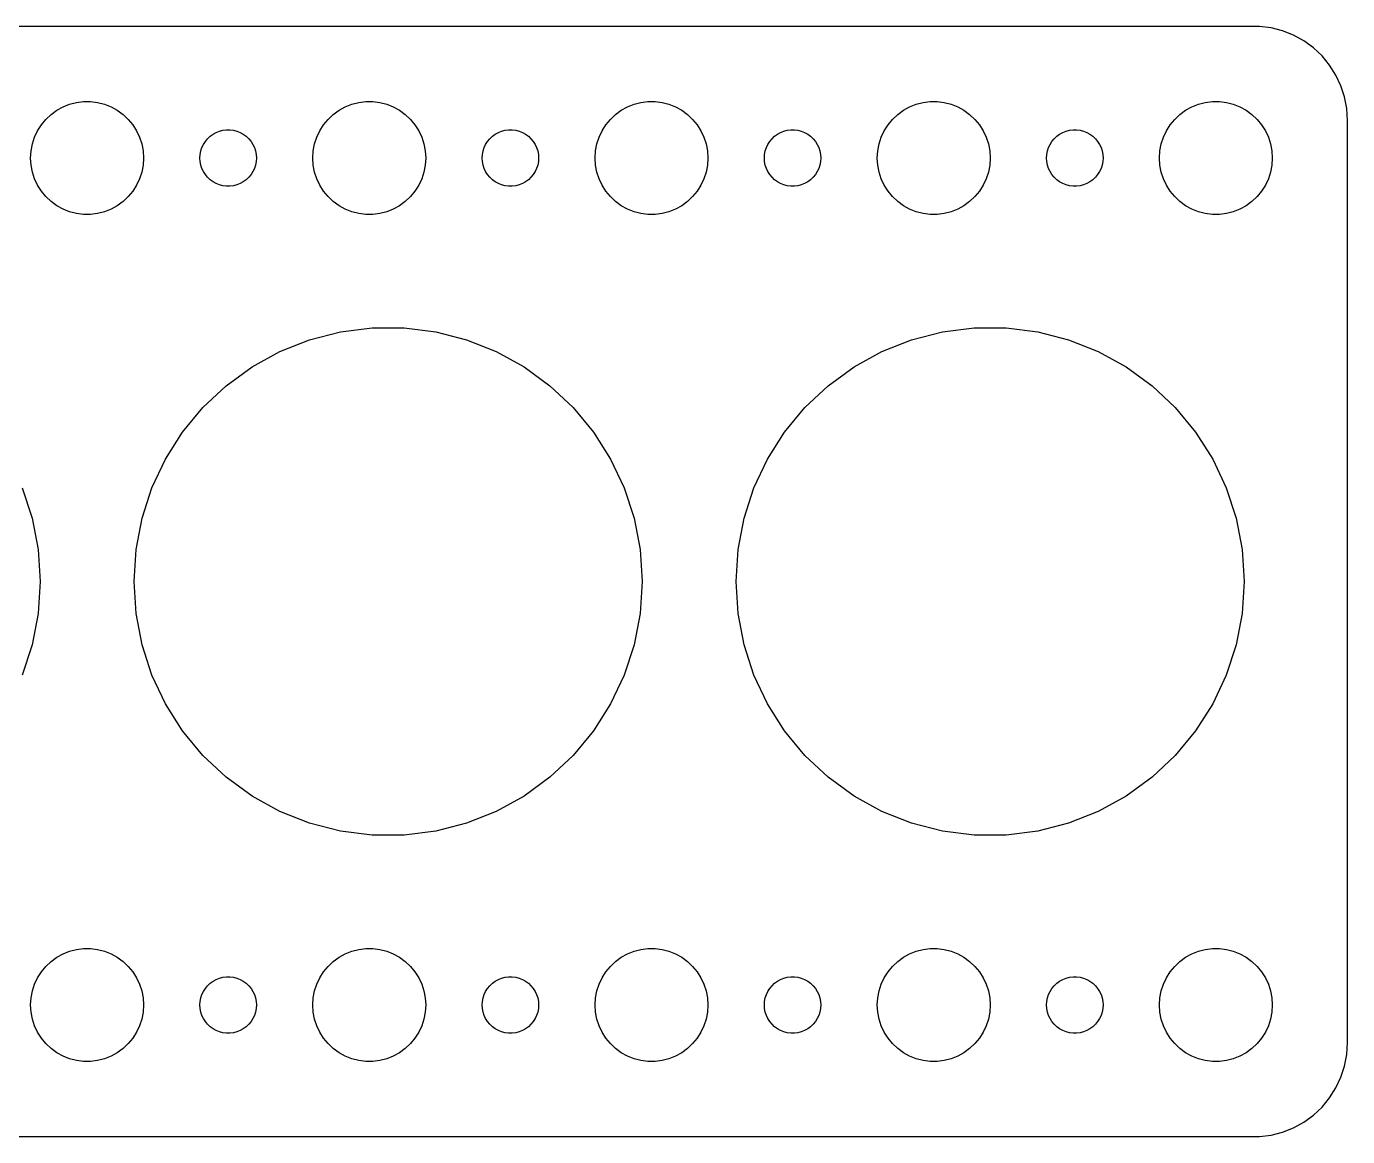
# Model space of a CAD drawing. Header units: metres. Extents: x -67 to 67, y 40 to 98.
# Drawn here: x -3.2 to 67, y 39.5 to 98.5 of the extents above; entities that cross this region are included whole.
import ezdxf

# ---------------------------------------------------------------- set-up
doc = ezdxf.new("R2010")
doc.units = ezdxf.units.M

msp = doc.modelspace()

# ---------------------------------------------------------------- linework, layer by layer
for p, q in [((62.3139, 98.4901), (-62.3139, 98.4901)), ((62.9369, 98.4114), (62.3139, 98.4901)), ((63.5451, 98.2553), (62.9369, 98.4114)), ((64.1289, 98.0241), (63.5451, 98.2553)), ((64.6791, 97.7216), (64.1289, 98.0241)), ((65.1871, 97.3526), (64.6791, 97.7216)), ((65.6448, 96.9227), (65.1871, 97.3526)), ((66.0451, 96.4389), (65.6448, 96.9227)), ((66.3815, 95.9088), (66.0451, 96.4389)), ((66.6489, 95.3406), (66.3815, 95.9088)), ((66.8429, 94.7434), (66.6489, 95.3406)), ((-1.60747, 94.033), (-1.27733, 94.2145)), ((-1.27733, 94.2145), (-0.92705, 94.3532)), ((-0.92705, 94.3532), (-0.56213, 94.4469)), ((-0.56213, 94.4469), (-0.18837, 94.4941)), ((-0.18837, 94.4941), (0.18837, 94.4941)), ((0.18837, 94.4941), (0.56213, 94.4469)), ((0.56213, 94.4469), (0.92705, 94.3532)), ((0.92705, 94.3532), (1.27733, 94.2145)), ((1.27733, 94.2145), (1.60747, 94.033)), ((13.3925, 94.033), (13.7227, 94.2145)), ((13.7227, 94.2145), (14.0729, 94.3532)), ((14.0729, 94.3532), (14.4379, 94.4469)), ((14.4379, 94.4469), (14.8116, 94.4941)), ((14.8116, 94.4941), (15.1884, 94.4941)), ((15.1884, 94.4941), (15.5621, 94.4469)), ((15.5621, 94.4469), (15.927, 94.3532)), ((15.927, 94.3532), (16.2773, 94.2145)), ((16.2773, 94.2145), (16.6075, 94.033)), ((28.3925, 94.033), (28.7227, 94.2145)), ((28.7227, 94.2145), (29.0729, 94.3532)), ((29.0729, 94.3532), (29.4379, 94.4469)), ((29.4379, 94.4469), (29.8116, 94.4941)), ((29.8116, 94.4941), (30.1884, 94.4941)), ((30.1884, 94.4941), (30.5621, 94.4469)), ((30.5621, 94.4469), (30.927, 94.3532)), ((30.927, 94.3532), (31.2773, 94.2145)), ((31.2773, 94.2145), (31.6075, 94.033)), ((43.3925, 94.033), (43.7227, 94.2145)), ((43.7227, 94.2145), (44.0729, 94.3532)), ((44.0729, 94.3532), (44.4379, 94.4469)), ((44.4379, 94.4469), (44.8116, 94.4941)), ((44.8116, 94.4941), (45.1884, 94.4941)), ((45.1884, 94.4941), (45.5621, 94.4469)), ((45.5621, 94.4469), (45.927, 94.3532)), ((45.927, 94.3532), (46.2773, 94.2145)), ((46.2773, 94.2145), (46.6075, 94.033)), ((58.3925, 94.033), (58.7227, 94.2145)), ((58.7227, 94.2145), (59.0729, 94.3532)), ((59.0729, 94.3532), (59.4379, 94.4469)), ((59.4379, 94.4469), (59.8116, 94.4941)), ((59.8116, 94.4941), (60.1884, 94.4941)), ((60.1884, 94.4941), (60.5621, 94.4469)), ((60.5621, 94.4469), (60.927, 94.3532)), ((60.927, 94.3532), (61.2773, 94.2145)), ((61.2773, 94.2145), (61.6075, 94.033)), ((66.9606, 94.1267), (66.8429, 94.7434)), ((67, 93.5), (66.9606, 94.1267)), ((-2.42705, 93.2634), (-2.1869, 93.5536)), ((-2.1869, 93.5536), (-1.91226, 93.8115)), ((-1.91226, 93.8115), (-1.60747, 94.033)), ((1.60747, 94.033), (1.91226, 93.8115)), ((1.91226, 93.8115), (2.1869, 93.5536)), ((2.1869, 93.5536), (2.42705, 93.2634)), ((12.5729, 93.2634), (12.8131, 93.5536)), ((12.8131, 93.5536), (13.0877, 93.8115)), ((13.0877, 93.8115), (13.3925, 94.033)), ((16.6075, 94.033), (16.9123, 93.8115)), ((16.9123, 93.8115), (17.1869, 93.5536)), ((17.1869, 93.5536), (17.427, 93.2634)), ((27.5729, 93.2634), (27.8131, 93.5536)), ((27.8131, 93.5536), (28.0877, 93.8115)), ((28.0877, 93.8115), (28.3925, 94.033)), ((31.6075, 94.033), (31.9123, 93.8115)), ((31.9123, 93.8115), (32.1869, 93.5536)), ((32.1869, 93.5536), (32.427, 93.2634)), ((42.5729, 93.2634), (42.8131, 93.5536)), ((42.8131, 93.5536), (43.0877, 93.8115)), ((43.0877, 93.8115), (43.3925, 94.033)), ((46.6075, 94.033), (46.9123, 93.8115)), ((46.9123, 93.8115), (47.1869, 93.5536)), ((47.1869, 93.5536), (47.427, 93.2634)), ((57.5729, 93.2634), (57.8131, 93.5536)), ((57.8131, 93.5536), (58.0877, 93.8115)), ((58.0877, 93.8115), (58.3925, 94.033)), ((61.6075, 94.033), (61.9123, 93.8115)), ((61.9123, 93.8115), (62.1869, 93.5536)), ((62.1869, 93.5536), (62.427, 93.2634)), ((67, 44.5), (67, 93.5)), ((-2.78932, 92.6044), (-2.62891, 92.9453)), ((-2.62891, 92.9453), (-2.42705, 93.2634)), ((2.42705, 93.2634), (2.62891, 92.9453)), ((2.62891, 92.9453), (2.78932, 92.6044)), ((6.54385, 92.6558), (6.69626, 92.7665)), ((6.69626, 92.7665), (6.86133, 92.8572)), ((6.86133, 92.8572), (7.03647, 92.9266)), ((7.03647, 92.9266), (7.21892, 92.9734)), ((7.21892, 92.9734), (7.40581, 92.997)), ((7.40581, 92.997), (7.59418, 92.997)), ((7.59418, 92.997), (7.78107, 92.9734)), ((7.78107, 92.9734), (7.96352, 92.9266)), ((7.96352, 92.9266), (8.13866, 92.8572)), ((8.13866, 92.8572), (8.30373, 92.7665)), ((8.30373, 92.7665), (8.45613, 92.6558)), ((12.2107, 92.6044), (12.3711, 92.9453)), ((12.3711, 92.9453), (12.5729, 93.2634)), ((17.427, 93.2634), (17.6289, 92.9453)), ((17.6289, 92.9453), (17.7893, 92.6044)), ((21.5439, 92.6558), (21.6963, 92.7665)), ((21.6963, 92.7665), (21.8613, 92.8572)), ((21.8613, 92.8572), (22.0365, 92.9266)), ((22.0365, 92.9266), (22.2189, 92.9734)), ((22.2189, 92.9734), (22.4058, 92.997)), ((22.4058, 92.997), (22.5942, 92.997)), ((22.5942, 92.997), (22.7811, 92.9734)), ((22.7811, 92.9734), (22.9635, 92.9266)), ((22.9635, 92.9266), (23.1387, 92.8572)), ((23.1387, 92.8572), (23.3037, 92.7665)), ((23.3037, 92.7665), (23.4561, 92.6558)), ((27.2107, 92.6044), (27.3711, 92.9453)), ((27.3711, 92.9453), (27.5729, 93.2634)), ((32.427, 93.2634), (32.6289, 92.9453)), ((32.6289, 92.9453), (32.7893, 92.6044)), ((36.5439, 92.6558), (36.6963, 92.7665)), ((36.6963, 92.7665), (36.8613, 92.8572)), ((36.8613, 92.8572), (37.0365, 92.9266)), ((37.0365, 92.9266), (37.2189, 92.9734)), ((37.2189, 92.9734), (37.4058, 92.997)), ((37.4058, 92.997), (37.5942, 92.997)), ((37.5942, 92.997), (37.7811, 92.9734)), ((37.7811, 92.9734), (37.9635, 92.9266)), ((37.9635, 92.9266), (38.1387, 92.8572)), ((38.1387, 92.8572), (38.3037, 92.7665)), ((38.3037, 92.7665), (38.4561, 92.6558)), ((42.2107, 92.6044), (42.3711, 92.9453)), ((42.3711, 92.9453), (42.5729, 93.2634)), ((47.427, 93.2634), (47.6289, 92.9453)), ((47.6289, 92.9453), (47.7893, 92.6044)), ((51.5439, 92.6558), (51.6963, 92.7665)), ((51.6963, 92.7665), (51.8613, 92.8572)), ((51.8613, 92.8572), (52.0365, 92.9266)), ((52.0365, 92.9266), (52.2189, 92.9734)), ((52.2189, 92.9734), (52.4058, 92.997)), ((52.4058, 92.997), (52.5942, 92.997)), ((52.5942, 92.997), (52.7811, 92.9734)), ((52.7811, 92.9734), (52.9635, 92.9266)), ((52.9635, 92.9266), (53.1387, 92.8572)), ((53.1387, 92.8572), (53.3037, 92.7665)), ((53.3037, 92.7665), (53.4561, 92.6558)), ((57.2107, 92.6044), (57.3711, 92.9453)), ((57.3711, 92.9453), (57.5729, 93.2634)), ((62.427, 93.2634), (62.6289, 92.9453)), ((62.6289, 92.9453), (62.7893, 92.6044)), ((-2.97633, 91.876), (-2.90575, 92.2461)), ((-2.90575, 92.2461), (-2.78932, 92.6044)), ((2.78932, 92.6044), (2.90575, 92.2461)), ((2.90575, 92.2461), (2.97633, 91.876)), ((6.04712, 91.873), (6.10533, 92.0522)), ((6.10533, 92.0522), (6.18553, 92.2226)), ((6.18553, 92.2226), (6.28647, 92.3817)), ((6.28647, 92.3817), (6.40654, 92.5268)), ((6.40654, 92.5268), (6.54385, 92.6558)), ((8.45613, 92.6558), (8.59344, 92.5268)), ((8.59344, 92.5268), (8.71352, 92.3817)), ((8.71352, 92.3817), (8.81445, 92.2226)), ((8.81445, 92.2226), (8.89465, 92.0522)), ((8.89465, 92.0522), (8.95287, 91.873)), ((12.0237, 91.876), (12.0942, 92.2461)), ((12.0942, 92.2461), (12.2107, 92.6044)), ((17.7893, 92.6044), (17.9057, 92.2461)), ((17.9057, 92.2461), (17.9763, 91.876)), ((21.0471, 91.873), (21.1053, 92.0522)), ((21.1053, 92.0522), (21.1855, 92.2226)), ((21.1855, 92.2226), (21.2865, 92.3817)), ((21.2865, 92.3817), (21.4065, 92.5268)), ((21.4065, 92.5268), (21.5439, 92.6558)), ((23.4561, 92.6558), (23.5934, 92.5268)), ((23.5934, 92.5268), (23.7135, 92.3817)), ((23.7135, 92.3817), (23.8145, 92.2226)), ((23.8145, 92.2226), (23.8947, 92.0522)), ((23.8947, 92.0522), (23.9529, 91.873)), ((27.0237, 91.876), (27.0942, 92.2461)), ((27.0942, 92.2461), (27.2107, 92.6044)), ((32.7893, 92.6044), (32.9057, 92.2461)), ((32.9057, 92.2461), (32.9763, 91.876)), ((36.0471, 91.873), (36.1053, 92.0522)), ((36.1053, 92.0522), (36.1855, 92.2226)), ((36.1855, 92.2226), (36.2865, 92.3817)), ((36.2865, 92.3817), (36.4065, 92.5268)), ((36.4065, 92.5268), (36.5439, 92.6558)), ((38.4561, 92.6558), (38.5934, 92.5268)), ((38.5934, 92.5268), (38.7135, 92.3817)), ((38.7135, 92.3817), (38.8145, 92.2226)), ((38.8145, 92.2226), (38.8947, 92.0522)), ((38.8947, 92.0522), (38.9529, 91.873)), ((42.0237, 91.876), (42.0942, 92.2461)), ((42.0942, 92.2461), (42.2107, 92.6044)), ((47.7893, 92.6044), (47.9057, 92.2461)), ((47.9057, 92.2461), (47.9763, 91.876)), ((51.0471, 91.873), (51.1053, 92.0522)), ((51.1053, 92.0522), (51.1855, 92.2226)), ((51.1855, 92.2226), (51.2865, 92.3817)), ((51.2865, 92.3817), (51.4065, 92.5268)), ((51.4065, 92.5268), (51.5439, 92.6558)), ((53.4561, 92.6558), (53.5934, 92.5268)), ((53.5934, 92.5268), (53.7135, 92.3817)), ((53.7135, 92.3817), (53.8145, 92.2226)), ((53.8145, 92.2226), (53.8947, 92.0522)), ((53.8947, 92.0522), (53.9529, 91.873)), ((57.0237, 91.876), (57.0942, 92.2461)), ((57.0942, 92.2461), (57.2107, 92.6044)), ((62.7893, 92.6044), (62.9057, 92.2461)), ((62.9057, 92.2461), (62.9763, 91.876)), ((-3, 91.5), (-2.97633, 91.876)), ((-2.97633, 91.124), (-3, 91.5)), ((2.97633, 91.876), (3, 91.5)), ((3, 91.5), (2.97633, 91.124)), ((6, 91.5), (6.01183, 91.688)), ((6.01183, 91.312), (6, 91.5)), ((6.01183, 91.688), (6.04712, 91.873)), ((6.04712, 91.127), (6.01183, 91.312)), ((8.95287, 91.873), (8.98816, 91.688)), ((8.98816, 91.312), (8.95287, 91.127)), ((8.98816, 91.688), (9, 91.5)), ((9, 91.5), (8.98816, 91.312)), ((12, 91.5), (12.0237, 91.876)), ((12.0237, 91.124), (12, 91.5)), ((17.9763, 91.876), (18, 91.5)), ((18, 91.5), (17.9763, 91.124)), ((21, 91.5), (21.0118, 91.688)), ((21.0118, 91.312), (21, 91.5)), ((21.0118, 91.688), (21.0471, 91.873)), ((21.0471, 91.127), (21.0118, 91.312)), ((23.9529, 91.873), (23.9882, 91.688)), ((23.9882, 91.312), (23.9529, 91.127)), ((23.9882, 91.688), (24, 91.5)), ((24, 91.5), (23.9882, 91.312)), ((27, 91.5), (27.0237, 91.876)), ((27.0237, 91.124), (27, 91.5)), ((32.9763, 91.876), (33, 91.5)), ((33, 91.5), (32.9763, 91.124)), ((36, 91.5), (36.0118, 91.688)), ((36.0118, 91.312), (36, 91.5)), ((36.0118, 91.688), (36.0471, 91.873)), ((36.0471, 91.127), (36.0118, 91.312)), ((38.9529, 91.873), (38.9882, 91.688)), ((38.9882, 91.312), (38.9529, 91.127)), ((38.9882, 91.688), (39, 91.5)), ((39, 91.5), (38.9882, 91.312)), ((42, 91.5), (42.0237, 91.876)), ((42.0237, 91.124), (42, 91.5)), ((47.9763, 91.876), (48, 91.5)), ((48, 91.5), (47.9763, 91.124)), ((51, 91.5), (51.0118, 91.688)), ((51.0118, 91.312), (51, 91.5)), ((51.0118, 91.688), (51.0471, 91.873)), ((51.0471, 91.127), (51.0118, 91.312)), ((53.9529, 91.873), (53.9882, 91.688)), ((53.9882, 91.312), (53.9529, 91.127)), ((53.9882, 91.688), (54, 91.5)), ((54, 91.5), (53.9882, 91.312)), ((57, 91.5), (57.0237, 91.876)), ((57.0237, 91.124), (57, 91.5)), ((62.9763, 91.876), (63, 91.5)), ((63, 91.5), (62.9763, 91.124)), ((-2.90575, 90.7539), (-2.97633, 91.124)), ((-2.78932, 90.3956), (-2.90575, 90.7539)), ((2.90575, 90.7539), (2.78932, 90.3956)), ((2.97633, 91.124), (2.90575, 90.7539)), ((6.10533, 90.9478), (6.04712, 91.127)), ((6.18553, 90.7774), (6.10533, 90.9478)), ((6.28647, 90.6183), (6.18553, 90.7774)), ((6.40654, 90.4732), (6.28647, 90.6183)), ((8.71352, 90.6183), (8.59344, 90.4732)), ((8.81445, 90.7774), (8.71352, 90.6183)), ((8.89465, 90.9478), (8.81445, 90.7774)), ((8.95287, 91.127), (8.89465, 90.9478)), ((12.0942, 90.7539), (12.0237, 91.124)), ((12.2107, 90.3956), (12.0942, 90.7539)), ((17.9057, 90.7539), (17.7893, 90.3956)), ((17.9763, 91.124), (17.9057, 90.7539)), ((21.1053, 90.9478), (21.0471, 91.127)), ((21.1855, 90.7774), (21.1053, 90.9478)), ((21.2865, 90.6183), (21.1855, 90.7774)), ((21.4065, 90.4732), (21.2865, 90.6183)), ((23.7135, 90.6183), (23.5934, 90.4732)), ((23.8145, 90.7774), (23.7135, 90.6183)), ((23.8947, 90.9478), (23.8145, 90.7774)), ((23.9529, 91.127), (23.8947, 90.9478)), ((27.0942, 90.7539), (27.0237, 91.124)), ((27.2107, 90.3956), (27.0942, 90.7539)), ((32.9057, 90.7539), (32.7893, 90.3956)), ((32.9763, 91.124), (32.9057, 90.7539)), ((36.1053, 90.9478), (36.0471, 91.127)), ((36.1855, 90.7774), (36.1053, 90.9478)), ((36.2865, 90.6183), (36.1855, 90.7774)), ((36.4065, 90.4732), (36.2865, 90.6183)), ((38.7135, 90.6183), (38.5934, 90.4732)), ((38.8145, 90.7774), (38.7135, 90.6183)), ((38.8947, 90.9478), (38.8145, 90.7774)), ((38.9529, 91.127), (38.8947, 90.9478)), ((42.0942, 90.7539), (42.0237, 91.124)), ((42.2107, 90.3956), (42.0942, 90.7539)), ((47.9057, 90.7539), (47.7893, 90.3956)), ((47.9763, 91.124), (47.9057, 90.7539)), ((51.1053, 90.9478), (51.0471, 91.127)), ((51.1855, 90.7774), (51.1053, 90.9478)), ((51.2865, 90.6183), (51.1855, 90.7774)), ((51.4065, 90.4732), (51.2865, 90.6183)), ((53.7135, 90.6183), (53.5934, 90.4732)), ((53.8145, 90.7774), (53.7135, 90.6183)), ((53.8947, 90.9478), (53.8145, 90.7774)), ((53.9529, 91.127), (53.8947, 90.9478)), ((57.0942, 90.7539), (57.0237, 91.124)), ((57.2107, 90.3956), (57.0942, 90.7539)), ((62.9057, 90.7539), (62.7893, 90.3956)), ((62.9763, 91.124), (62.9057, 90.7539)), ((-2.62891, 90.0547), (-2.78932, 90.3956)), ((-2.42705, 89.7366), (-2.62891, 90.0547)), ((2.62891, 90.0547), (2.42705, 89.7366)), ((2.78932, 90.3956), (2.62891, 90.0547)), ((6.54385, 90.3442), (6.40654, 90.4732)), ((6.69626, 90.2335), (6.54385, 90.3442)), ((6.86133, 90.1427), (6.69626, 90.2335)), ((7.03647, 90.0734), (6.86133, 90.1427)), ((7.21892, 90.0266), (7.03647, 90.0734)), ((7.40581, 90.003), (7.21892, 90.0266)), ((7.59418, 90.003), (7.40581, 90.003)), ((7.78107, 90.0266), (7.59418, 90.003)), ((7.96352, 90.0734), (7.78107, 90.0266)), ((8.13866, 90.1427), (7.96352, 90.0734)), ((8.30373, 90.2335), (8.13866, 90.1427)), ((8.45613, 90.3442), (8.30373, 90.2335)), ((8.59344, 90.4732), (8.45613, 90.3442)), ((12.3711, 90.0547), (12.2107, 90.3956)), ((12.5729, 89.7366), (12.3711, 90.0547)), ((17.6289, 90.0547), (17.427, 89.7366)), ((17.7893, 90.3956), (17.6289, 90.0547)), ((21.5439, 90.3442), (21.4065, 90.4732)), ((21.6963, 90.2335), (21.5439, 90.3442)), ((21.8613, 90.1427), (21.6963, 90.2335)), ((22.0365, 90.0734), (21.8613, 90.1427)), ((22.2189, 90.0266), (22.0365, 90.0734)), ((22.4058, 90.003), (22.2189, 90.0266)), ((22.5942, 90.003), (22.4058, 90.003)), ((22.7811, 90.0266), (22.5942, 90.003)), ((22.9635, 90.0734), (22.7811, 90.0266)), ((23.1387, 90.1427), (22.9635, 90.0734)), ((23.3037, 90.2335), (23.1387, 90.1427)), ((23.4561, 90.3442), (23.3037, 90.2335)), ((23.5934, 90.4732), (23.4561, 90.3442)), ((27.3711, 90.0547), (27.2107, 90.3956)), ((27.5729, 89.7366), (27.3711, 90.0547)), ((32.6289, 90.0547), (32.427, 89.7366)), ((32.7893, 90.3956), (32.6289, 90.0547)), ((36.5439, 90.3442), (36.4065, 90.4732)), ((36.6963, 90.2335), (36.5439, 90.3442)), ((36.8613, 90.1427), (36.6963, 90.2335)), ((37.0365, 90.0734), (36.8613, 90.1427)), ((37.2189, 90.0266), (37.0365, 90.0734)), ((37.4058, 90.003), (37.2189, 90.0266)), ((37.5942, 90.003), (37.4058, 90.003)), ((37.7811, 90.0266), (37.5942, 90.003)), ((37.9635, 90.0734), (37.7811, 90.0266)), ((38.1387, 90.1427), (37.9635, 90.0734)), ((38.3037, 90.2335), (38.1387, 90.1427)), ((38.4561, 90.3442), (38.3037, 90.2335)), ((38.5934, 90.4732), (38.4561, 90.3442)), ((42.3711, 90.0547), (42.2107, 90.3956)), ((42.5729, 89.7366), (42.3711, 90.0547)), ((47.6289, 90.0547), (47.427, 89.7366)), ((47.7893, 90.3956), (47.6289, 90.0547)), ((51.5439, 90.3442), (51.4065, 90.4732)), ((51.6963, 90.2335), (51.5439, 90.3442)), ((51.8613, 90.1427), (51.6963, 90.2335)), ((52.0365, 90.0734), (51.8613, 90.1427)), ((52.2189, 90.0266), (52.0365, 90.0734)), ((52.4058, 90.003), (52.2189, 90.0266)), ((52.5942, 90.003), (52.4058, 90.003)), ((52.7811, 90.0266), (52.5942, 90.003)), ((52.9635, 90.0734), (52.7811, 90.0266)), ((53.1387, 90.1427), (52.9635, 90.0734)), ((53.3037, 90.2335), (53.1387, 90.1427)), ((53.4561, 90.3442), (53.3037, 90.2335)), ((53.5934, 90.4732), (53.4561, 90.3442)), ((57.3711, 90.0547), (57.2107, 90.3956)), ((57.5729, 89.7366), (57.3711, 90.0547)), ((62.6289, 90.0547), (62.427, 89.7366)), ((62.7893, 90.3956), (62.6289, 90.0547)), ((-2.1869, 89.4464), (-2.42705, 89.7366)), ((-1.91226, 89.1884), (-2.1869, 89.4464)), ((-1.60747, 88.967), (-1.91226, 89.1884)), ((1.91226, 89.1884), (1.60747, 88.967)), ((2.1869, 89.4464), (1.91226, 89.1884)), ((2.42705, 89.7366), (2.1869, 89.4464)), ((12.8131, 89.4464), (12.5729, 89.7366)), ((13.0877, 89.1884), (12.8131, 89.4464)), ((13.3925, 88.967), (13.0877, 89.1884)), ((16.9123, 89.1884), (16.6075, 88.967)), ((17.1869, 89.4464), (16.9123, 89.1884)), ((17.427, 89.7366), (17.1869, 89.4464)), ((27.8131, 89.4464), (27.5729, 89.7366)), ((28.0877, 89.1884), (27.8131, 89.4464)), ((28.3925, 88.967), (28.0877, 89.1884)), ((31.9123, 89.1884), (31.6075, 88.967)), ((32.1869, 89.4464), (31.9123, 89.1884)), ((32.427, 89.7366), (32.1869, 89.4464)), ((42.8131, 89.4464), (42.5729, 89.7366)), ((43.0877, 89.1884), (42.8131, 89.4464)), ((43.3925, 88.967), (43.0877, 89.1884)), ((46.9123, 89.1884), (46.6075, 88.967)), ((47.1869, 89.4464), (46.9123, 89.1884)), ((47.427, 89.7366), (47.1869, 89.4464)), ((57.8131, 89.4464), (57.5729, 89.7366)), ((58.0877, 89.1884), (57.8131, 89.4464)), ((58.3925, 88.967), (58.0877, 89.1884)), ((61.9123, 89.1884), (61.6075, 88.967)), ((62.1869, 89.4464), (61.9123, 89.1884)), ((62.427, 89.7366), (62.1869, 89.4464)), ((-1.27733, 88.7855), (-1.60747, 88.967)), ((-0.92705, 88.6468), (-1.27733, 88.7855)), ((-0.56213, 88.5531), (-0.92705, 88.6468)), ((-0.18837, 88.5059), (-0.56213, 88.5531)), ((0.18837, 88.5059), (-0.18837, 88.5059)), ((0.56213, 88.5531), (0.18837, 88.5059)), ((0.92705, 88.6468), (0.56213, 88.5531)), ((1.27733, 88.7855), (0.92705, 88.6468)), ((1.60747, 88.967), (1.27733, 88.7855)), ((13.7227, 88.7855), (13.3925, 88.967)), ((14.0729, 88.6468), (13.7227, 88.7855)), ((14.4379, 88.5531), (14.0729, 88.6468)), ((14.8116, 88.5059), (14.4379, 88.5531)), ((15.1884, 88.5059), (14.8116, 88.5059)), ((15.5621, 88.5531), (15.1884, 88.5059)), ((15.927, 88.6468), (15.5621, 88.5531)), ((16.2773, 88.7855), (15.927, 88.6468)), ((16.6075, 88.967), (16.2773, 88.7855)), ((28.7227, 88.7855), (28.3925, 88.967)), ((29.0729, 88.6468), (28.7227, 88.7855)), ((29.4379, 88.5531), (29.0729, 88.6468)), ((29.8116, 88.5059), (29.4379, 88.5531)), ((30.1884, 88.5059), (29.8116, 88.5059)), ((30.5621, 88.5531), (30.1884, 88.5059)), ((30.927, 88.6468), (30.5621, 88.5531)), ((31.2773, 88.7855), (30.927, 88.6468)), ((31.6075, 88.967), (31.2773, 88.7855)), ((43.7227, 88.7855), (43.3925, 88.967)), ((44.0729, 88.6468), (43.7227, 88.7855)), ((44.4379, 88.5531), (44.0729, 88.6468)), ((44.8116, 88.5059), (44.4379, 88.5531)), ((45.1884, 88.5059), (44.8116, 88.5059)), ((45.5621, 88.5531), (45.1884, 88.5059)), ((45.927, 88.6468), (45.5621, 88.5531)), ((46.2773, 88.7855), (45.927, 88.6468)), ((46.6075, 88.967), (46.2773, 88.7855)), ((58.7227, 88.7855), (58.3925, 88.967)), ((59.0729, 88.6468), (58.7227, 88.7855)), ((59.4379, 88.5531), (59.0729, 88.6468)), ((59.8116, 88.5059), (59.4379, 88.5531)), ((60.1884, 88.5059), (59.8116, 88.5059)), ((60.5621, 88.5531), (60.1884, 88.5059)), ((60.927, 88.6468), (60.5621, 88.5531)), ((61.2773, 88.7855), (60.927, 88.6468)), ((61.6075, 88.967), (61.2773, 88.7855)), ((11.8283, 81.8392), (13.4704, 82.2609)), ((13.4704, 82.2609), (15.1523, 82.4734)), ((15.1523, 82.4734), (16.8477, 82.4734)), ((16.8477, 82.4734), (18.5296, 82.2609)), ((18.5296, 82.2609), (20.1717, 81.8392)), ((43.8283, 81.8392), (45.4704, 82.2609)), ((45.4704, 82.2609), (47.1523, 82.4734)), ((47.1523, 82.4734), (48.8477, 82.4734)), ((48.8477, 82.4734), (50.5296, 82.2609)), ((50.5296, 82.2609), (52.1717, 81.8392)), ((10.252, 81.2152), (11.8283, 81.8392)), ((20.1717, 81.8392), (21.748, 81.2152)), ((42.252, 81.2152), (43.8283, 81.8392)), ((52.1717, 81.8392), (53.748, 81.2152)), ((8.76633, 80.3984), (10.252, 81.2152)), ((21.748, 81.2152), (23.2337, 80.3984)), ((40.7663, 80.3984), (42.252, 81.2152)), ((53.748, 81.2152), (55.2337, 80.3984)), ((7.39478, 79.4019), (8.76633, 80.3984)), ((23.2337, 80.3984), (24.6052, 79.4019)), ((39.3948, 79.4019), (40.7663, 80.3984)), ((55.2337, 80.3984), (56.6052, 79.4019)), ((6.15892, 78.2414), (7.39478, 79.4019)), ((24.6052, 79.4019), (25.8411, 78.2414)), ((38.1589, 78.2414), (39.3948, 79.4019)), ((56.6052, 79.4019), (57.8411, 78.2414)), ((5.07826, 76.9351), (6.15892, 78.2414)), ((25.8411, 78.2414), (26.9217, 76.9351)), ((37.0783, 76.9351), (38.1589, 78.2414)), ((57.8411, 78.2414), (58.9217, 76.9351)), ((4.16985, 75.5037), (5.07826, 76.9351)), ((26.9217, 76.9351), (27.8301, 75.5037)), ((36.1699, 75.5037), (37.0783, 76.9351)), ((58.9217, 76.9351), (59.8301, 75.5037)), ((3.44801, 73.9697), (4.16985, 75.5037)), ((27.8301, 75.5037), (28.552, 73.9697)), ((35.448, 73.9697), (36.1699, 75.5037)), ((59.8301, 75.5037), (60.552, 73.9697)), ((-3.44801, 73.9697), (-2.92412, 72.3573)), ((2.92412, 72.3573), (3.44801, 73.9697)), ((28.552, 73.9697), (29.0759, 72.3573)), ((34.9241, 72.3573), (35.448, 73.9697)), ((60.552, 73.9697), (61.0759, 72.3573)), ((-2.92412, 72.3573), (-2.60645, 70.692)), ((2.60645, 70.692), (2.92412, 72.3573)), ((29.0759, 72.3573), (29.3935, 70.692)), ((34.6064, 70.692), (34.9241, 72.3573)), ((61.0759, 72.3573), (61.3935, 70.692)), ((-2.60645, 70.692), (-2.5, 69)), ((2.5, 69), (2.60645, 70.692)), ((29.3935, 70.692), (29.5, 69)), ((34.5, 69), (34.6064, 70.692)), ((61.3935, 70.692), (61.5, 69)), ((-2.5, 69), (-2.60645, 67.308)), ((2.60645, 67.308), (2.5, 69)), ((29.5, 69), (29.3935, 67.308)), ((34.6064, 67.308), (34.5, 69)), ((61.5, 69), (61.3935, 67.308)), ((-2.60645, 67.308), (-2.92412, 65.6427)), ((2.92412, 65.6427), (2.60645, 67.308)), ((29.3935, 67.308), (29.0759, 65.6427)), ((34.9241, 65.6427), (34.6064, 67.308)), ((61.3935, 67.308), (61.0759, 65.6427)), ((-2.92412, 65.6427), (-3.44801, 64.0303)), ((3.44801, 64.0303), (2.92412, 65.6427)), ((29.0759, 65.6427), (28.552, 64.0303)), ((35.448, 64.0303), (34.9241, 65.6427)), ((61.0759, 65.6427), (60.552, 64.0303)), ((4.16985, 62.4963), (3.44801, 64.0303)), ((28.552, 64.0303), (27.8301, 62.4963)), ((36.1699, 62.4963), (35.448, 64.0303)), ((60.552, 64.0303), (59.8301, 62.4963)), ((5.07826, 61.0649), (4.16985, 62.4963)), ((27.8301, 62.4963), (26.9217, 61.0649)), ((37.0783, 61.0649), (36.1699, 62.4963)), ((59.8301, 62.4963), (58.9217, 61.0649)), ((6.15892, 59.7586), (5.07826, 61.0649)), ((26.9217, 61.0649), (25.8411, 59.7586)), ((38.1589, 59.7586), (37.0783, 61.0649)), ((58.9217, 61.0649), (57.8411, 59.7586)), ((7.39478, 58.5981), (6.15892, 59.7586)), ((25.8411, 59.7586), (24.6052, 58.5981)), ((39.3948, 58.5981), (38.1589, 59.7586)), ((57.8411, 59.7586), (56.6052, 58.5981)), ((8.76633, 57.6016), (7.39478, 58.5981)), ((24.6052, 58.5981), (23.2337, 57.6016)), ((40.7663, 57.6016), (39.3948, 58.5981)), ((56.6052, 58.5981), (55.2337, 57.6016)), ((10.252, 56.7848), (8.76633, 57.6016)), ((23.2337, 57.6016), (21.748, 56.7848)), ((42.252, 56.7848), (40.7663, 57.6016)), ((55.2337, 57.6016), (53.748, 56.7848)), ((11.8283, 56.1608), (10.252, 56.7848)), ((21.748, 56.7848), (20.1717, 56.1608)), ((43.8283, 56.1608), (42.252, 56.7848)), ((53.748, 56.7848), (52.1717, 56.1608)), ((13.4704, 55.7391), (11.8283, 56.1608)), ((15.1523, 55.5266), (13.4704, 55.7391)), ((16.8477, 55.5266), (15.1523, 55.5266)), ((18.5296, 55.7391), (16.8477, 55.5266)), ((20.1717, 56.1608), (18.5296, 55.7391)), ((45.4704, 55.7391), (43.8283, 56.1608)), ((47.1523, 55.5266), (45.4704, 55.7391)), ((48.8477, 55.5266), (47.1523, 55.5266)), ((50.5296, 55.7391), (48.8477, 55.5266)), ((52.1717, 56.1608), (50.5296, 55.7391)), ((-1.60747, 49.033), (-1.27733, 49.2145)), ((-1.27733, 49.2145), (-0.92705, 49.3532)), ((-0.92705, 49.3532), (-0.56213, 49.4469)), ((-0.56213, 49.4469), (-0.18837, 49.4941)), ((-0.18837, 49.4941), (0.18837, 49.4941)), ((0.18837, 49.4941), (0.56213, 49.4469)), ((0.56213, 49.4469), (0.92705, 49.3532)), ((0.92705, 49.3532), (1.27733, 49.2145)), ((1.27733, 49.2145), (1.60747, 49.033)), ((13.3925, 49.033), (13.7227, 49.2145)), ((13.7227, 49.2145), (14.0729, 49.3532)), ((14.0729, 49.3532), (14.4379, 49.4469)), ((14.4379, 49.4469), (14.8116, 49.4941)), ((14.8116, 49.4941), (15.1884, 49.4941)), ((15.1884, 49.4941), (15.5621, 49.4469)), ((15.5621, 49.4469), (15.927, 49.3532)), ((15.927, 49.3532), (16.2773, 49.2145)), ((16.2773, 49.2145), (16.6075, 49.033)), ((28.3925, 49.033), (28.7227, 49.2145)), ((28.7227, 49.2145), (29.0729, 49.3532)), ((29.0729, 49.3532), (29.4379, 49.4469)), ((29.4379, 49.4469), (29.8116, 49.4941)), ((29.8116, 49.4941), (30.1884, 49.4941)), ((30.1884, 49.4941), (30.5621, 49.4469)), ((30.5621, 49.4469), (30.927, 49.3532)), ((30.927, 49.3532), (31.2773, 49.2145)), ((31.2773, 49.2145), (31.6075, 49.033)), ((43.3925, 49.033), (43.7227, 49.2145)), ((43.7227, 49.2145), (44.0729, 49.3532)), ((44.0729, 49.3532), (44.4379, 49.4469)), ((44.4379, 49.4469), (44.8116, 49.4941)), ((44.8116, 49.4941), (45.1884, 49.4941)), ((45.1884, 49.4941), (45.5621, 49.4469)), ((45.5621, 49.4469), (45.927, 49.3532)), ((45.927, 49.3532), (46.2773, 49.2145)), ((46.2773, 49.2145), (46.6075, 49.033)), ((58.3925, 49.033), (58.7227, 49.2145)), ((58.7227, 49.2145), (59.0729, 49.3532)), ((59.0729, 49.3532), (59.4379, 49.4469)), ((59.4379, 49.4469), (59.8116, 49.4941)), ((59.8116, 49.4941), (60.1884, 49.4941)), ((60.1884, 49.4941), (60.5621, 49.4469)), ((60.5621, 49.4469), (60.927, 49.3532)), ((60.927, 49.3532), (61.2773, 49.2145)), ((61.2773, 49.2145), (61.6075, 49.033)), ((-2.42705, 48.2634), (-2.1869, 48.5536)), ((-2.1869, 48.5536), (-1.91226, 48.8116)), ((-1.91226, 48.8116), (-1.60747, 49.033)), ((1.60747, 49.033), (1.91226, 48.8116)), ((1.91226, 48.8116), (2.1869, 48.5536)), ((2.1869, 48.5536), (2.42705, 48.2634)), ((12.5729, 48.2634), (12.8131, 48.5536)), ((12.8131, 48.5536), (13.0877, 48.8116)), ((13.0877, 48.8116), (13.3925, 49.033)), ((16.6075, 49.033), (16.9123, 48.8116)), ((16.9123, 48.8116), (17.1869, 48.5536)), ((17.1869, 48.5536), (17.427, 48.2634)), ((27.5729, 48.2634), (27.8131, 48.5536)), ((27.8131, 48.5536), (28.0877, 48.8116)), ((28.0877, 48.8116), (28.3925, 49.033)), ((31.6075, 49.033), (31.9123, 48.8116)), ((31.9123, 48.8116), (32.1869, 48.5536)), ((32.1869, 48.5536), (32.427, 48.2634)), ((42.5729, 48.2634), (42.8131, 48.5536)), ((42.8131, 48.5536), (43.0877, 48.8116)), ((43.0877, 48.8116), (43.3925, 49.033)), ((46.6075, 49.033), (46.9123, 48.8116)), ((46.9123, 48.8116), (47.1869, 48.5536)), ((47.1869, 48.5536), (47.427, 48.2634)), ((57.5729, 48.2634), (57.8131, 48.5536)), ((57.8131, 48.5536), (58.0877, 48.8116)), ((58.0877, 48.8116), (58.3925, 49.033)), ((61.6075, 49.033), (61.9123, 48.8116)), ((61.9123, 48.8116), (62.1869, 48.5536)), ((62.1869, 48.5536), (62.427, 48.2634)), ((-2.78932, 47.6044), (-2.62891, 47.9453)), ((-2.62891, 47.9453), (-2.42705, 48.2634)), ((2.42705, 48.2634), (2.62891, 47.9453)), ((2.62891, 47.9453), (2.78932, 47.6044)), ((6.54385, 47.6558), (6.69626, 47.7665)), ((6.69626, 47.7665), (6.86133, 47.8573)), ((6.86133, 47.8573), (7.03647, 47.9266)), ((7.03647, 47.9266), (7.21892, 47.9734)), ((7.21892, 47.9734), (7.40581, 47.997)), ((7.40581, 47.997), (7.59418, 47.997)), ((7.59418, 47.997), (7.78107, 47.9734)), ((7.78107, 47.9734), (7.96352, 47.9266)), ((7.96352, 47.9266), (8.13866, 47.8573)), ((8.13866, 47.8573), (8.30373, 47.7665)), ((8.30373, 47.7665), (8.45613, 47.6558)), ((12.2107, 47.6044), (12.3711, 47.9453)), ((12.3711, 47.9453), (12.5729, 48.2634)), ((17.427, 48.2634), (17.6289, 47.9453)), ((17.6289, 47.9453), (17.7893, 47.6044)), ((21.5439, 47.6558), (21.6963, 47.7665)), ((21.6963, 47.7665), (21.8613, 47.8573)), ((21.8613, 47.8573), (22.0365, 47.9266)), ((22.0365, 47.9266), (22.2189, 47.9734)), ((22.2189, 47.9734), (22.4058, 47.997)), ((22.4058, 47.997), (22.5942, 47.997)), ((22.5942, 47.997), (22.7811, 47.9734)), ((22.7811, 47.9734), (22.9635, 47.9266)), ((22.9635, 47.9266), (23.1387, 47.8573)), ((23.1387, 47.8573), (23.3037, 47.7665)), ((23.3037, 47.7665), (23.4561, 47.6558)), ((27.2107, 47.6044), (27.3711, 47.9453)), ((27.3711, 47.9453), (27.5729, 48.2634)), ((32.427, 48.2634), (32.6289, 47.9453)), ((32.6289, 47.9453), (32.7893, 47.6044)), ((36.5439, 47.6558), (36.6963, 47.7665)), ((36.6963, 47.7665), (36.8613, 47.8573)), ((36.8613, 47.8573), (37.0365, 47.9266)), ((37.0365, 47.9266), (37.2189, 47.9734)), ((37.2189, 47.9734), (37.4058, 47.997)), ((37.4058, 47.997), (37.5942, 47.997)), ((37.5942, 47.997), (37.7811, 47.9734)), ((37.7811, 47.9734), (37.9635, 47.9266)), ((37.9635, 47.9266), (38.1387, 47.8573)), ((38.1387, 47.8573), (38.3037, 47.7665)), ((38.3037, 47.7665), (38.4561, 47.6558)), ((42.2107, 47.6044), (42.3711, 47.9453)), ((42.3711, 47.9453), (42.5729, 48.2634)), ((47.427, 48.2634), (47.6289, 47.9453)), ((47.6289, 47.9453), (47.7893, 47.6044)), ((51.5439, 47.6558), (51.6963, 47.7665)), ((51.6963, 47.7665), (51.8613, 47.8573)), ((51.8613, 47.8573), (52.0365, 47.9266)), ((52.0365, 47.9266), (52.2189, 47.9734)), ((52.2189, 47.9734), (52.4058, 47.997)), ((52.4058, 47.997), (52.5942, 47.997)), ((52.5942, 47.997), (52.7811, 47.9734)), ((52.7811, 47.9734), (52.9635, 47.9266)), ((52.9635, 47.9266), (53.1387, 47.8573)), ((53.1387, 47.8573), (53.3037, 47.7665)), ((53.3037, 47.7665), (53.4561, 47.6558)), ((57.2107, 47.6044), (57.3711, 47.9453)), ((57.3711, 47.9453), (57.5729, 48.2634)), ((62.427, 48.2634), (62.6289, 47.9453)), ((62.6289, 47.9453), (62.7893, 47.6044)), ((-2.97633, 46.876), (-2.90575, 47.2461)), ((-2.90575, 47.2461), (-2.78932, 47.6044)), ((2.78932, 47.6044), (2.90575, 47.2461)), ((2.90575, 47.2461), (2.97633, 46.876)), ((6.04712, 46.873), (6.10533, 47.0522)), ((6.10533, 47.0522), (6.18553, 47.2226)), ((6.18553, 47.2226), (6.28647, 47.3817)), ((6.28647, 47.3817), (6.40654, 47.5268)), ((6.40654, 47.5268), (6.54385, 47.6558)), ((8.45613, 47.6558), (8.59344, 47.5268)), ((8.59344, 47.5268), (8.71352, 47.3817)), ((8.71352, 47.3817), (8.81445, 47.2226)), ((8.81445, 47.2226), (8.89465, 47.0522)), ((8.89465, 47.0522), (8.95287, 46.873)), ((12.0237, 46.876), (12.0942, 47.2461)), ((12.0942, 47.2461), (12.2107, 47.6044)), ((17.7893, 47.6044), (17.9057, 47.2461)), ((17.9057, 47.2461), (17.9763, 46.876)), ((21.0471, 46.873), (21.1053, 47.0522)), ((21.1053, 47.0522), (21.1855, 47.2226)), ((21.1855, 47.2226), (21.2865, 47.3817)), ((21.2865, 47.3817), (21.4065, 47.5268)), ((21.4065, 47.5268), (21.5439, 47.6558)), ((23.4561, 47.6558), (23.5934, 47.5268)), ((23.5934, 47.5268), (23.7135, 47.3817)), ((23.7135, 47.3817), (23.8145, 47.2226)), ((23.8145, 47.2226), (23.8947, 47.0522)), ((23.8947, 47.0522), (23.9529, 46.873)), ((27.0237, 46.876), (27.0942, 47.2461)), ((27.0942, 47.2461), (27.2107, 47.6044)), ((32.7893, 47.6044), (32.9057, 47.2461)), ((32.9057, 47.2461), (32.9763, 46.876)), ((36.0471, 46.873), (36.1053, 47.0522)), ((36.1053, 47.0522), (36.1855, 47.2226)), ((36.1855, 47.2226), (36.2865, 47.3817)), ((36.2865, 47.3817), (36.4065, 47.5268)), ((36.4065, 47.5268), (36.5439, 47.6558)), ((38.4561, 47.6558), (38.5934, 47.5268)), ((38.5934, 47.5268), (38.7135, 47.3817)), ((38.7135, 47.3817), (38.8145, 47.2226)), ((38.8145, 47.2226), (38.8947, 47.0522)), ((38.8947, 47.0522), (38.9529, 46.873)), ((42.0237, 46.876), (42.0942, 47.2461)), ((42.0942, 47.2461), (42.2107, 47.6044)), ((47.7893, 47.6044), (47.9057, 47.2461)), ((47.9057, 47.2461), (47.9763, 46.876)), ((51.0471, 46.873), (51.1053, 47.0522)), ((51.1053, 47.0522), (51.1855, 47.2226)), ((51.1855, 47.2226), (51.2865, 47.3817)), ((51.2865, 47.3817), (51.4065, 47.5268)), ((51.4065, 47.5268), (51.5439, 47.6558)), ((53.4561, 47.6558), (53.5934, 47.5268)), ((53.5934, 47.5268), (53.7135, 47.3817)), ((53.7135, 47.3817), (53.8145, 47.2226)), ((53.8145, 47.2226), (53.8947, 47.0522)), ((53.8947, 47.0522), (53.9529, 46.873)), ((57.0237, 46.876), (57.0942, 47.2461)), ((57.0942, 47.2461), (57.2107, 47.6044)), ((62.7893, 47.6044), (62.9057, 47.2461)), ((62.9057, 47.2461), (62.9763, 46.876)), ((-3, 46.5), (-2.97633, 46.876)), ((-2.97633, 46.124), (-3, 46.5)), ((2.97633, 46.876), (3, 46.5)), ((3, 46.5), (2.97633, 46.124)), ((6, 46.5), (6.01183, 46.688)), ((6.01183, 46.312), (6, 46.5)), ((6.01183, 46.688), (6.04712, 46.873)), ((8.95287, 46.873), (8.98816, 46.688)), ((8.98816, 46.688), (9, 46.5)), ((9, 46.5), (8.98816, 46.312)), ((12, 46.5), (12.0237, 46.876)), ((12.0237, 46.124), (12, 46.5)), ((17.9763, 46.876), (18, 46.5)), ((18, 46.5), (17.9763, 46.124)), ((21, 46.5), (21.0118, 46.688)), ((21.0118, 46.312), (21, 46.5)), ((21.0118, 46.688), (21.0471, 46.873)), ((23.9529, 46.873), (23.9882, 46.688)), ((23.9882, 46.688), (24, 46.5)), ((24, 46.5), (23.9882, 46.312)), ((27, 46.5), (27.0237, 46.876)), ((27.0237, 46.124), (27, 46.5)), ((32.9763, 46.876), (33, 46.5)), ((33, 46.5), (32.9763, 46.124)), ((36, 46.5), (36.0118, 46.688)), ((36.0118, 46.312), (36, 46.5)), ((36.0118, 46.688), (36.0471, 46.873)), ((38.9529, 46.873), (38.9882, 46.688)), ((38.9882, 46.688), (39, 46.5)), ((39, 46.5), (38.9882, 46.312)), ((42, 46.5), (42.0237, 46.876)), ((42.0237, 46.124), (42, 46.5)), ((47.9763, 46.876), (48, 46.5)), ((48, 46.5), (47.9763, 46.124)), ((51, 46.5), (51.0118, 46.688)), ((51.0118, 46.312), (51, 46.5)), ((51.0118, 46.688), (51.0471, 46.873)), ((53.9529, 46.873), (53.9882, 46.688)), ((53.9882, 46.688), (54, 46.5)), ((54, 46.5), (53.9882, 46.312)), ((57, 46.5), (57.0237, 46.876)), ((57.0237, 46.124), (57, 46.5)), ((62.9763, 46.876), (63, 46.5)), ((63, 46.5), (62.9763, 46.124)), ((-2.90575, 45.7539), (-2.97633, 46.124)), ((-2.78932, 45.3956), (-2.90575, 45.7539)), ((2.90575, 45.7539), (2.78932, 45.3956)), ((2.97633, 46.124), (2.90575, 45.7539)), ((6.04712, 46.127), (6.01183, 46.312)), ((6.10533, 45.9478), (6.04712, 46.127)), ((6.18553, 45.7774), (6.10533, 45.9478)), ((6.28647, 45.6183), (6.18553, 45.7774)), ((8.81445, 45.7774), (8.71352, 45.6183)), ((8.89465, 45.9478), (8.81445, 45.7774)), ((8.95287, 46.127), (8.89465, 45.9478)), ((8.98816, 46.312), (8.95287, 46.127)), ((12.0942, 45.7539), (12.0237, 46.124)), ((12.2107, 45.3956), (12.0942, 45.7539)), ((17.9057, 45.7539), (17.7893, 45.3956)), ((17.9763, 46.124), (17.9057, 45.7539)), ((21.0471, 46.127), (21.0118, 46.312)), ((21.1053, 45.9478), (21.0471, 46.127)), ((21.1855, 45.7774), (21.1053, 45.9478)), ((21.2865, 45.6183), (21.1855, 45.7774)), ((23.8145, 45.7774), (23.7135, 45.6183)), ((23.8947, 45.9478), (23.8145, 45.7774)), ((23.9529, 46.127), (23.8947, 45.9478)), ((23.9882, 46.312), (23.9529, 46.127)), ((27.0942, 45.7539), (27.0237, 46.124)), ((27.2107, 45.3956), (27.0942, 45.7539)), ((32.9057, 45.7539), (32.7893, 45.3956)), ((32.9763, 46.124), (32.9057, 45.7539)), ((36.0471, 46.127), (36.0118, 46.312)), ((36.1053, 45.9478), (36.0471, 46.127)), ((36.1855, 45.7774), (36.1053, 45.9478)), ((36.2865, 45.6183), (36.1855, 45.7774)), ((38.8145, 45.7774), (38.7135, 45.6183)), ((38.8947, 45.9478), (38.8145, 45.7774)), ((38.9529, 46.127), (38.8947, 45.9478)), ((38.9882, 46.312), (38.9529, 46.127)), ((42.0942, 45.7539), (42.0237, 46.124)), ((42.2107, 45.3956), (42.0942, 45.7539)), ((47.9057, 45.7539), (47.7893, 45.3956)), ((47.9763, 46.124), (47.9057, 45.7539)), ((51.0471, 46.127), (51.0118, 46.312)), ((51.1053, 45.9478), (51.0471, 46.127)), ((51.1855, 45.7774), (51.1053, 45.9478)), ((51.2865, 45.6183), (51.1855, 45.7774)), ((53.8145, 45.7774), (53.7135, 45.6183)), ((53.8947, 45.9478), (53.8145, 45.7774)), ((53.9529, 46.127), (53.8947, 45.9478)), ((53.9882, 46.312), (53.9529, 46.127)), ((57.0942, 45.7539), (57.0237, 46.124)), ((57.2107, 45.3956), (57.0942, 45.7539)), ((62.9057, 45.7539), (62.7893, 45.3956)), ((62.9763, 46.124), (62.9057, 45.7539)), ((-2.62891, 45.0547), (-2.78932, 45.3956)), ((-2.42705, 44.7366), (-2.62891, 45.0547)), ((2.62891, 45.0547), (2.42705, 44.7366)), ((2.78932, 45.3956), (2.62891, 45.0547)), ((6.40654, 45.4732), (6.28647, 45.6183)), ((6.54385, 45.3442), (6.40654, 45.4732)), ((6.69626, 45.2335), (6.54385, 45.3442)), ((6.86133, 45.1428), (6.69626, 45.2335)), ((7.03647, 45.0734), (6.86133, 45.1428)), ((7.21892, 45.0266), (7.03647, 45.0734)), ((7.40581, 45.003), (7.21892, 45.0266)), ((7.59418, 45.003), (7.40581, 45.003)), ((7.78107, 45.0266), (7.59418, 45.003)), ((7.96352, 45.0734), (7.78107, 45.0266)), ((8.13866, 45.1428), (7.96352, 45.0734)), ((8.30373, 45.2335), (8.13866, 45.1428)), ((8.45613, 45.3442), (8.30373, 45.2335)), ((8.59344, 45.4732), (8.45613, 45.3442)), ((8.71352, 45.6183), (8.59344, 45.4732)), ((12.3711, 45.0547), (12.2107, 45.3956)), ((12.5729, 44.7366), (12.3711, 45.0547)), ((17.6289, 45.0547), (17.427, 44.7366)), ((17.7893, 45.3956), (17.6289, 45.0547)), ((21.4065, 45.4732), (21.2865, 45.6183)), ((21.5439, 45.3442), (21.4065, 45.4732)), ((21.6963, 45.2335), (21.5439, 45.3442)), ((21.8613, 45.1428), (21.6963, 45.2335)), ((22.0365, 45.0734), (21.8613, 45.1428)), ((22.2189, 45.0266), (22.0365, 45.0734)), ((22.4058, 45.003), (22.2189, 45.0266)), ((22.5942, 45.003), (22.4058, 45.003)), ((22.7811, 45.0266), (22.5942, 45.003)), ((22.9635, 45.0734), (22.7811, 45.0266)), ((23.1387, 45.1428), (22.9635, 45.0734)), ((23.3037, 45.2335), (23.1387, 45.1428)), ((23.4561, 45.3442), (23.3037, 45.2335)), ((23.5934, 45.4732), (23.4561, 45.3442)), ((23.7135, 45.6183), (23.5934, 45.4732)), ((27.3711, 45.0547), (27.2107, 45.3956)), ((27.5729, 44.7366), (27.3711, 45.0547)), ((32.6289, 45.0547), (32.427, 44.7366)), ((32.7893, 45.3956), (32.6289, 45.0547)), ((36.4065, 45.4732), (36.2865, 45.6183)), ((36.5439, 45.3442), (36.4065, 45.4732)), ((36.6963, 45.2335), (36.5439, 45.3442)), ((36.8613, 45.1428), (36.6963, 45.2335)), ((37.0365, 45.0734), (36.8613, 45.1428)), ((37.2189, 45.0266), (37.0365, 45.0734)), ((37.4058, 45.003), (37.2189, 45.0266)), ((37.5942, 45.003), (37.4058, 45.003)), ((37.7811, 45.0266), (37.5942, 45.003)), ((37.9635, 45.0734), (37.7811, 45.0266)), ((38.1387, 45.1428), (37.9635, 45.0734)), ((38.3037, 45.2335), (38.1387, 45.1428)), ((38.4561, 45.3442), (38.3037, 45.2335)), ((38.5934, 45.4732), (38.4561, 45.3442)), ((38.7135, 45.6183), (38.5934, 45.4732)), ((42.3711, 45.0547), (42.2107, 45.3956)), ((42.5729, 44.7366), (42.3711, 45.0547)), ((47.6289, 45.0547), (47.427, 44.7366)), ((47.7893, 45.3956), (47.6289, 45.0547)), ((51.4065, 45.4732), (51.2865, 45.6183)), ((51.5439, 45.3442), (51.4065, 45.4732)), ((51.6963, 45.2335), (51.5439, 45.3442)), ((51.8613, 45.1428), (51.6963, 45.2335)), ((52.0365, 45.0734), (51.8613, 45.1428)), ((52.2189, 45.0266), (52.0365, 45.0734)), ((52.4058, 45.003), (52.2189, 45.0266)), ((52.5942, 45.003), (52.4058, 45.003)), ((52.7811, 45.0266), (52.5942, 45.003)), ((52.9635, 45.0734), (52.7811, 45.0266)), ((53.1387, 45.1428), (52.9635, 45.0734)), ((53.3037, 45.2335), (53.1387, 45.1428)), ((53.4561, 45.3442), (53.3037, 45.2335)), ((53.5934, 45.4732), (53.4561, 45.3442)), ((53.7135, 45.6183), (53.5934, 45.4732)), ((57.3711, 45.0547), (57.2107, 45.3956)), ((57.5729, 44.7366), (57.3711, 45.0547)), ((62.6289, 45.0547), (62.427, 44.7366)), ((62.7893, 45.3956), (62.6289, 45.0547)), ((-2.1869, 44.4464), (-2.42705, 44.7366)), ((-1.91226, 44.1885), (-2.1869, 44.4464)), ((2.1869, 44.4464), (1.91226, 44.1885)), ((2.42705, 44.7366), (2.1869, 44.4464)), ((12.8131, 44.4464), (12.5729, 44.7366)), ((13.0877, 44.1885), (12.8131, 44.4464)), ((17.1869, 44.4464), (16.9123, 44.1885)), ((17.427, 44.7366), (17.1869, 44.4464)), ((27.8131, 44.4464), (27.5729, 44.7366)), ((28.0877, 44.1885), (27.8131, 44.4464)), ((32.1869, 44.4464), (31.9123, 44.1885)), ((32.427, 44.7366), (32.1869, 44.4464)), ((42.8131, 44.4464), (42.5729, 44.7366)), ((43.0877, 44.1885), (42.8131, 44.4464)), ((47.1869, 44.4464), (46.9123, 44.1885)), ((47.427, 44.7366), (47.1869, 44.4464)), ((57.8131, 44.4464), (57.5729, 44.7366)), ((58.0877, 44.1885), (57.8131, 44.4464)), ((62.1869, 44.4464), (61.9123, 44.1885)), ((62.427, 44.7366), (62.1869, 44.4464)), ((66.9606, 43.8733), (67, 44.5)), ((-1.60747, 43.967), (-1.91226, 44.1885)), ((-1.27733, 43.7855), (-1.60747, 43.967)), ((-0.92705, 43.6468), (-1.27733, 43.7855)), ((-0.56213, 43.5531), (-0.92705, 43.6468)), ((-0.18837, 43.5059), (-0.56213, 43.5531)), ((0.56213, 43.5531), (0.18837, 43.5059)), ((0.92705, 43.6468), (0.56213, 43.5531)), ((1.27733, 43.7855), (0.92705, 43.6468)), ((1.60747, 43.967), (1.27733, 43.7855)), ((1.91226, 44.1885), (1.60747, 43.967)), ((13.3925, 43.967), (13.0877, 44.1885)), ((13.7227, 43.7855), (13.3925, 43.967)), ((14.0729, 43.6468), (13.7227, 43.7855)), ((14.4379, 43.5531), (14.0729, 43.6468)), ((14.8116, 43.5059), (14.4379, 43.5531)), ((15.5621, 43.5531), (15.1884, 43.5059)), ((15.927, 43.6468), (15.5621, 43.5531)), ((16.2773, 43.7855), (15.927, 43.6468)), ((16.6075, 43.967), (16.2773, 43.7855)), ((16.9123, 44.1885), (16.6075, 43.967)), ((28.3925, 43.967), (28.0877, 44.1885)), ((28.7227, 43.7855), (28.3925, 43.967)), ((29.0729, 43.6468), (28.7227, 43.7855)), ((29.4379, 43.5531), (29.0729, 43.6468)), ((29.8116, 43.5059), (29.4379, 43.5531)), ((30.5621, 43.5531), (30.1884, 43.5059)), ((30.927, 43.6468), (30.5621, 43.5531)), ((31.2773, 43.7855), (30.927, 43.6468)), ((31.6075, 43.967), (31.2773, 43.7855)), ((31.9123, 44.1885), (31.6075, 43.967)), ((43.3925, 43.967), (43.0877, 44.1885)), ((43.7227, 43.7855), (43.3925, 43.967)), ((44.0729, 43.6468), (43.7227, 43.7855)), ((44.4379, 43.5531), (44.0729, 43.6468)), ((44.8116, 43.5059), (44.4379, 43.5531)), ((45.5621, 43.5531), (45.1884, 43.5059)), ((45.927, 43.6468), (45.5621, 43.5531)), ((46.2773, 43.7855), (45.927, 43.6468)), ((46.6075, 43.967), (46.2773, 43.7855)), ((46.9123, 44.1885), (46.6075, 43.967)), ((58.3925, 43.967), (58.0877, 44.1885)), ((58.7227, 43.7855), (58.3925, 43.967)), ((59.0729, 43.6468), (58.7227, 43.7855)), ((59.4379, 43.5531), (59.0729, 43.6468)), ((59.8116, 43.5059), (59.4379, 43.5531)), ((60.5621, 43.5531), (60.1884, 43.5059)), ((60.927, 43.6468), (60.5621, 43.5531)), ((61.2773, 43.7855), (60.927, 43.6468)), ((61.6075, 43.967), (61.2773, 43.7855)), ((61.9123, 44.1885), (61.6075, 43.967)), ((66.8429, 43.2566), (66.9606, 43.8733)), ((0.18837, 43.5059), (-0.18837, 43.5059)), ((15.1884, 43.5059), (14.8116, 43.5059)), ((30.1884, 43.5059), (29.8116, 43.5059)), ((45.1884, 43.5059), (44.8116, 43.5059)), ((60.1884, 43.5059), (59.8116, 43.5059)), ((66.6489, 42.6594), (66.8429, 43.2566)), ((66.3815, 42.0912), (66.6489, 42.6594)), ((65.6448, 41.0773), (66.0451, 41.5611)), ((66.0451, 41.5611), (66.3815, 42.0912)), ((65.1871, 40.6474), (65.6448, 41.0773)), ((64.1289, 39.9759), (64.6791, 40.2784)), ((64.6791, 40.2784), (65.1871, 40.6474)), ((-62.3139, 39.5099), (62.3139, 39.5099)), ((62.3139, 39.5099), (62.9369, 39.5886)), ((62.9369, 39.5886), (63.5451, 39.7447)), ((63.5451, 39.7447), (64.1289, 39.9759))]:
    msp.add_line(p, q)

doc.saveas('drawing.dxf')
